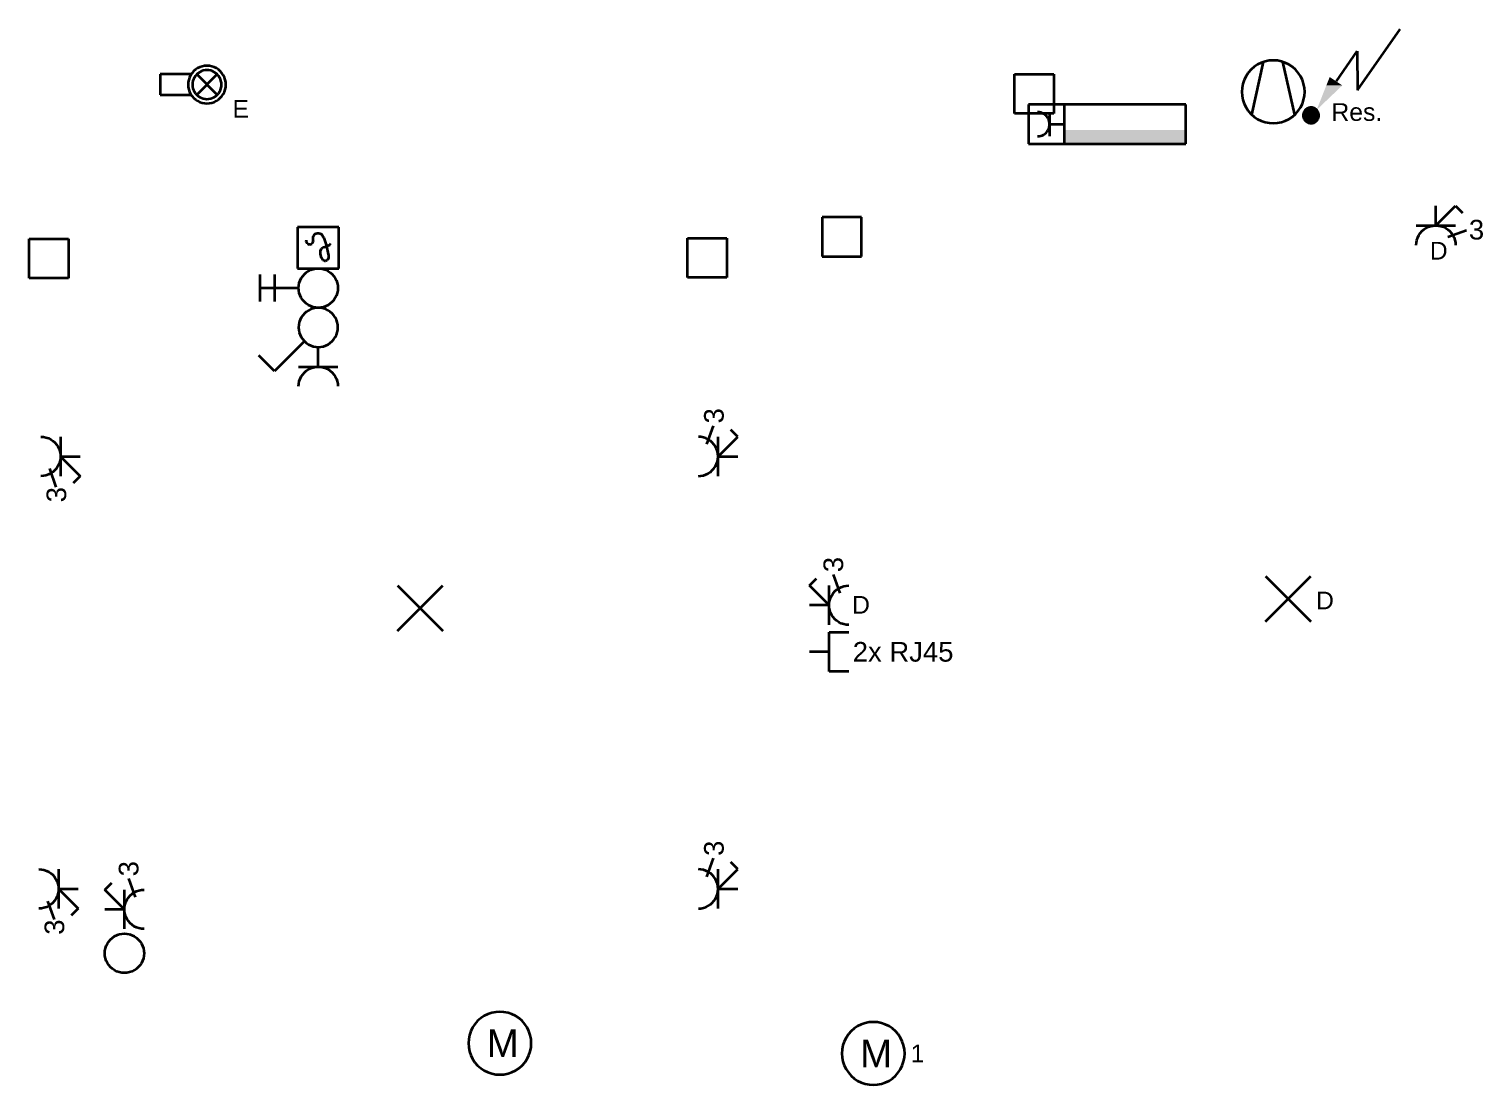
# Model space of a CAD drawing. Extents: x 800 to 1481, y 55 to 490.
# Drawn here: x 1189.7 to 1263.7, y 70.8 to 124.5 of the extents above; entities that cross this region are included whole.
import ezdxf

# ---------------------------------------------------------------- set-up
doc = ezdxf.new("R2010")
doc.units = 0
doc.layers.get('0').update_dxf_attribs({"lineweight": 18})
for name, color, linetype, lineweight, true_color in [('E_Licht', 7, 'Continuous', 35, 0x0080ff), ('E_Multimedia', 7, 'Continuous', 35, 0x00e500), ('E_RTH', 5, 'Continuous', 35, 0x0000ff), ('E_UKV', 3, 'Continuous', 35, 0x00ff00)]:
    doc.layers.add(name, color=color, linetype=linetype, lineweight=lineweight, true_color=true_color)
doc.styles.get("Standard").update_dxf_attribs({"font": 'arial.ttf'})

# ---------------------------------------------------------------- blocks, each defined once
blk = doc.blocks.new('Deckenauslass-A0Q9B2GFAY', base_point=(1252.601, 94.393))
at = {"color": 0, "lineweight": -2}
for p, q in [((1252.601, 94.393), (1254.909, 96.701)), ((1252.601, 96.701), (1254.909, 94.393))]:
    blk.add_line(p, q, dxfattribs=at)
blk = doc.blocks.new('Bauteilbeschriftung-A0Q9B2GHAY', base_point=(1255.176, 95.021))
at = {"color": 0, "linetype": 'ByBlock', "lineweight": -2, "ltscale": 0.35, "insert": (1255.176, 95.921), "char_height": 0.9, "attachment_point": 1}
blk.add_mtext('{\\fArial;D}', dxfattribs=at)
blk = doc.blocks.new('Motor allgemein-A0Q9B2GJAY', base_point=(1231.052, 70.826))
at = {"color": 0, "linetype": 'ByBlock', "lineweight": -2, "ltscale": 0.35}
for p, q in [((1232.238, 73.971), (1232.04, 73.904)), ((1232.443, 74.012), (1232.238, 73.971)), ((1232.652, 74.026), (1232.443, 74.012)), ((1232.861, 74.012), (1232.652, 74.026)), ((1233.066, 73.971), (1232.861, 74.012)), ((1233.264, 73.904), (1233.066, 73.971)), ((1231.266, 73.226), (1231.174, 73.038)), ((1231.383, 73.4), (1231.266, 73.226)), ((1231.521, 73.557), (1231.383, 73.4)), ((1231.678, 73.695), (1231.521, 73.557)), ((1231.852, 73.811), (1231.678, 73.695)), ((1232.04, 73.904), (1231.852, 73.811)), ((1233.452, 73.811), (1233.264, 73.904)), ((1233.626, 73.695), (1233.452, 73.811)), ((1233.783, 73.557), (1233.626, 73.695)), ((1233.921, 73.4), (1233.783, 73.557)), ((1234.038, 73.226), (1233.921, 73.4)), ((1234.13, 73.038), (1234.038, 73.226)), ((1231.066, 72.635), (1231.052, 72.426)), ((1231.106, 72.84), (1231.066, 72.635)), ((1231.174, 73.038), (1231.106, 72.84)), ((1234.197, 72.84), (1234.13, 73.038)), ((1234.238, 72.635), (1234.197, 72.84)), ((1234.252, 72.426), (1234.238, 72.635)), ((1231.052, 72.426), (1231.066, 72.217)), ((1231.066, 72.217), (1231.106, 72.012)), ((1231.106, 72.012), (1231.174, 71.814)), ((1231.174, 71.814), (1231.266, 71.626)), ((1234.038, 71.626), (1234.13, 71.814)), ((1234.13, 71.814), (1234.197, 72.012)), ((1234.197, 72.012), (1234.238, 72.217)), ((1234.238, 72.217), (1234.252, 72.426)), ((1231.266, 71.626), (1231.383, 71.452)), ((1231.383, 71.452), (1231.521, 71.294)), ((1231.521, 71.294), (1231.678, 71.156)), ((1231.678, 71.156), (1231.852, 71.04)), ((1231.852, 71.04), (1232.04, 70.948)), ((1233.264, 70.948), (1233.452, 71.04)), ((1233.452, 71.04), (1233.626, 71.156)), ((1233.626, 71.156), (1233.783, 71.294)), ((1233.783, 71.294), (1233.921, 71.452)), ((1233.921, 71.452), (1234.038, 71.626)), ((1232.04, 70.948), (1232.238, 70.88)), ((1232.238, 70.88), (1232.443, 70.839)), ((1232.443, 70.839), (1232.652, 70.826)), ((1232.652, 70.826), (1232.861, 70.839)), ((1232.861, 70.839), (1233.066, 70.88)), ((1233.066, 70.88), (1233.264, 70.948))]:
    blk.add_line(p, q, dxfattribs=at)
at = {"color": 0, "linetype": 'ByBlock', "lineweight": -2, "ltscale": 0.35, "insert": (1231.982, 73.126), "char_height": 1.4, "attachment_point": 1}
blk.add_mtext('{\\fArial;M}', dxfattribs=at)
blk = doc.blocks.new('Bauteilbeschriftung-A0Q9B2GLAY', base_point=(1234.552, 71.976))
at = {"color": 0, "linetype": 'ByBlock', "lineweight": -2, "ltscale": 0.35, "insert": (1234.552, 72.876), "char_height": 0.9, "attachment_point": 1}
blk.add_mtext('{\\fArial;1}', dxfattribs=at)
blk = doc.blocks.new('Abzweigdose quadratisch (multi) UP-A0Q9B2GRAY', base_point=(1230.06, 112.967))
at = {"color": 0, "lineweight": -2}
for p, q in [((1232.06, 114.967), (1230.06, 114.967)), ((1230.06, 114.967), (1230.06, 112.967)), ((1232.06, 112.967), (1232.06, 114.967)), ((1230.06, 112.967), (1232.06, 112.967))]:
    blk.add_line(p, q, dxfattribs=at)
blk = doc.blocks.new('Ventilator-A0Q9B2IDAY', base_point=(1251.4, 119.746))
at = {"color": 0, "lineweight": -2}
for p, q in [((1251.906, 120.179), (1252.51, 122.869)), ((1252.388, 122.824), (1252.2, 122.732)), ((1252.586, 122.891), (1252.388, 122.824)), ((1252.792, 122.932), (1252.586, 122.891)), ((1253, 122.946), (1252.792, 122.932)), ((1253.209, 122.932), (1253, 122.946)), ((1253.415, 122.891), (1253.209, 122.932)), ((1253.613, 122.824), (1253.415, 122.891)), ((1254.095, 120.179), (1253.49, 122.869)), ((1253.8, 122.732), (1253.613, 122.824)), ((1251.615, 122.146), (1251.522, 121.958)), ((1251.731, 122.32), (1251.615, 122.146)), ((1251.869, 122.477), (1251.731, 122.32)), ((1252.026, 122.615), (1251.869, 122.477)), ((1252.2, 122.732), (1252.026, 122.615)), ((1253.974, 122.615), (1253.8, 122.732)), ((1254.132, 122.477), (1253.974, 122.615)), ((1254.27, 122.32), (1254.132, 122.477)), ((1254.386, 122.146), (1254.27, 122.32)), ((1254.479, 121.958), (1254.386, 122.146)), ((1251.414, 121.555), (1251.4, 121.346)), ((1251.4, 121.346), (1251.414, 121.137)), ((1251.455, 121.76), (1251.414, 121.555)), ((1251.522, 121.958), (1251.455, 121.76)), ((1254.546, 121.76), (1254.479, 121.958)), ((1254.587, 121.555), (1254.546, 121.76)), ((1254.6, 121.346), (1254.587, 121.555)), ((1254.587, 121.137), (1254.6, 121.346)), ((1251.414, 121.137), (1251.455, 120.932)), ((1251.455, 120.932), (1251.522, 120.734)), ((1251.522, 120.734), (1251.615, 120.546)), ((1254.386, 120.546), (1254.479, 120.734)), ((1254.479, 120.734), (1254.546, 120.932)), ((1254.546, 120.932), (1254.587, 121.137)), ((1251.615, 120.546), (1251.731, 120.372)), ((1251.731, 120.372), (1251.869, 120.215)), ((1251.869, 120.215), (1252.026, 120.077)), ((1252.026, 120.077), (1252.2, 119.96)), ((1252.2, 119.96), (1252.388, 119.868)), ((1252.388, 119.868), (1252.586, 119.801)), ((1253.415, 119.801), (1253.613, 119.868)), ((1253.613, 119.868), (1253.8, 119.96)), ((1253.8, 119.96), (1253.974, 120.077)), ((1253.974, 120.077), (1254.132, 120.215)), ((1254.132, 120.215), (1254.27, 120.372)), ((1254.27, 120.372), (1254.386, 120.546)), ((1252.586, 119.801), (1252.792, 119.76)), ((1252.792, 119.76), (1253, 119.746)), ((1253, 119.746), (1253.209, 119.76)), ((1253.209, 119.76), (1253.415, 119.801))]:
    blk.add_line(p, q, dxfattribs=at)
blk = doc.blocks.new('Elektroanschluss-A0Q9B2IFAY', base_point=(1254.521, 119.746))
at = {"color": 0, "lineweight": -2}
for p, q in [((1257.29, 121.436), (1259.45, 124.538)), ((1256.211, 121.883), (1257.276, 123.413)), ((1257.276, 123.413), (1257.29, 121.436)), ((1254.525, 120.198), (1254.521, 120.146)), ((1254.521, 120.146), (1254.525, 120.094)), ((1254.535, 120.25), (1254.525, 120.198)), ((1254.525, 120.094), (1254.535, 120.042)), ((1254.552, 120.299), (1254.535, 120.25)), ((1254.535, 120.042), (1254.552, 119.993)), ((1254.575, 120.346), (1254.552, 120.299)), ((1254.552, 119.993), (1254.575, 119.946)), ((1254.604, 120.389), (1254.575, 120.346)), ((1254.575, 119.946), (1254.604, 119.902)), ((1254.638, 120.429), (1254.604, 120.389)), ((1254.604, 119.902), (1254.638, 119.863)), ((1254.678, 120.463), (1254.638, 120.429)), ((1254.638, 119.863), (1254.678, 119.829)), ((1254.721, 120.492), (1254.678, 120.463)), ((1254.678, 119.829), (1254.721, 119.8)), ((1254.768, 120.516), (1254.721, 120.492)), ((1254.818, 120.532), (1254.768, 120.516)), ((1254.869, 120.543), (1254.818, 120.532)), ((1254.921, 120.546), (1254.869, 120.543)), ((1254.973, 120.543), (1254.921, 120.546)), ((1255.025, 120.532), (1254.973, 120.543)), ((1255.074, 120.516), (1255.025, 120.532)), ((1255.121, 120.492), (1255.074, 120.516)), ((1255.165, 120.463), (1255.121, 120.492)), ((1255.121, 119.8), (1255.165, 119.829)), ((1255.204, 120.429), (1255.165, 120.463)), ((1255.165, 119.829), (1255.204, 119.863)), ((1255.238, 120.389), (1255.204, 120.429)), ((1255.204, 119.863), (1255.238, 119.902)), ((1255.268, 120.346), (1255.238, 120.389)), ((1255.238, 119.902), (1255.268, 119.946)), ((1255.291, 120.299), (1255.268, 120.346)), ((1255.268, 119.946), (1255.291, 119.993)), ((1255.308, 120.25), (1255.291, 120.299)), ((1255.291, 119.993), (1255.308, 120.042)), ((1255.318, 120.198), (1255.308, 120.25)), ((1255.308, 120.042), (1255.318, 120.094)), ((1255.321, 120.146), (1255.318, 120.198)), ((1255.318, 120.094), (1255.321, 120.146)), ((1254.721, 119.8), (1254.768, 119.776)), ((1254.768, 119.776), (1254.818, 119.76)), ((1254.818, 119.76), (1254.869, 119.749)), ((1254.869, 119.749), (1254.921, 119.746)), ((1254.921, 119.746), (1254.973, 119.749)), ((1254.973, 119.749), (1255.025, 119.76)), ((1255.025, 119.76), (1255.074, 119.776)), ((1255.074, 119.776), (1255.121, 119.8))]:
    blk.add_line(p, q, dxfattribs=at)
for points in [[(1256.513, 121.672), (1255.702, 121.672), (1255.871, 122.097)], [(1255.205, 120.422), (1256.513, 121.672), (1255.702, 121.672)], [(1255.321, 120.146), (1254.521, 120.146), (1255.308, 120.25)], [(1254.521, 120.146), (1255.308, 120.25), (1254.535, 120.25)], [(1254.535, 120.042), (1255.321, 120.146), (1254.521, 120.146)], [(1255.308, 120.25), (1254.535, 120.25), (1255.268, 120.346)], [(1254.535, 120.25), (1255.268, 120.346), (1254.575, 120.346)], [(1255.308, 120.042), (1254.535, 120.042), (1255.321, 120.146)], [(1254.575, 119.946), (1255.308, 120.042), (1254.535, 120.042)], [(1255.268, 120.346), (1254.575, 120.346), (1255.204, 120.429)], [(1254.575, 120.346), (1255.204, 120.429), (1254.638, 120.429)], [(1255.268, 119.946), (1254.575, 119.946), (1255.308, 120.042)], [(1254.638, 119.863), (1255.268, 119.946), (1254.575, 119.946)], [(1255.204, 120.429), (1254.638, 120.429), (1255.121, 120.492)], [(1254.638, 120.429), (1255.121, 120.492), (1254.721, 120.492)], [(1255.204, 120.429), (1254.638, 120.429), (1255.204, 120.429)], [(1254.638, 120.429), (1255.204, 120.429), (1254.638, 120.429)], [(1255.204, 119.863), (1254.638, 119.863), (1255.268, 119.946)], [(1254.721, 119.8), (1255.204, 119.863), (1254.638, 119.863)], [(1255.121, 120.492), (1254.721, 120.492), (1255.025, 120.532)], [(1254.721, 120.492), (1255.025, 120.532), (1254.818, 120.532)], [(1255.121, 119.8), (1254.721, 119.8), (1255.204, 119.863)], [(1255.025, 120.532), (1254.818, 120.532), (1254.921, 120.546)], [(1254.818, 119.76), (1255.121, 119.8), (1254.721, 119.8)], [(1255.025, 119.76), (1254.818, 119.76), (1255.121, 119.8)], [(1254.921, 119.746), (1255.025, 119.76), (1254.818, 119.76)]]:
    blk.add_solid(points, dxfattribs=at)
blk = doc.blocks.new('Bauteilbeschriftung-A0Q9B2IHAY', base_point=(1255.96, 119.868))
at = {"color": 0, "linetype": 'ByBlock', "lineweight": -2, "ltscale": 0.35, "insert": (1255.96, 120.768), "char_height": 0.9, "attachment_point": 1}
blk.add_mtext('{\\fArial;Res.}', dxfattribs=at)
blk = doc.blocks.new('Spiegelschrank mit Steckdose R.-A0Q9B2IJAY', base_point=(1240.555, 118.696))
at = {"color": 0, "lineweight": -2}
for p, q in [((1248.555, 120.696), (1240.555, 120.696)), ((1240.555, 120.696), (1240.555, 118.696)), ((1242.355, 120.696), (1242.355, 118.696)), ((1248.555, 118.696), (1248.555, 120.696)), ((1241.089, 120.304), (1241.009, 120.309)), ((1241.168, 120.288), (1241.089, 120.304)), ((1241.244, 120.262), (1241.168, 120.288)), ((1241.316, 120.227), (1241.244, 120.262)), ((1241.382, 120.182), (1241.316, 120.227)), ((1241.443, 120.13), (1241.382, 120.182)), ((1241.496, 120.069), (1241.443, 120.13)), ((1241.54, 120.003), (1241.496, 120.069)), ((1241.576, 119.931), (1241.54, 120.003)), ((1241.601, 119.855), (1241.576, 119.931)), ((1241.617, 119.776), (1241.601, 119.855)), ((1241.622, 120.309), (1241.622, 119.083)), ((1241.009, 119.083), (1241.089, 119.088)), ((1241.089, 119.088), (1241.168, 119.104)), ((1241.168, 119.104), (1241.244, 119.13)), ((1241.244, 119.13), (1241.316, 119.165)), ((1241.316, 119.165), (1241.382, 119.21)), ((1241.382, 119.21), (1241.443, 119.262)), ((1241.443, 119.262), (1241.496, 119.323)), ((1241.496, 119.323), (1241.54, 119.389)), ((1241.54, 119.389), (1241.576, 119.461)), ((1241.576, 119.461), (1241.601, 119.537)), ((1241.601, 119.537), (1241.617, 119.616)), ((1241.622, 119.696), (1241.617, 119.776)), ((1241.617, 119.616), (1241.622, 119.696)), ((1241.622, 119.696), (1242.355, 119.696)), ((1240.555, 118.696), (1248.555, 118.696))]:
    blk.add_line(p, q, dxfattribs=at)
for points in [[(1242.355, 118.696), (1248.555, 118.696), (1242.355, 119.405)], [(1248.555, 118.696), (1242.355, 119.405), (1248.555, 119.405)]]:
    blk.add_solid(points, dxfattribs=at)
blk = doc.blocks.new('Abzweigdose quadratisch (multi) UP-A0Q9B2IRAY', base_point=(1239.84, 120.246))
at = {"color": 0, "lineweight": -2}
for p, q in [((1239.84, 122.246), (1241.84, 122.246)), ((1239.84, 120.246), (1239.84, 122.246)), ((1241.84, 122.246), (1241.84, 120.246)), ((1241.84, 120.246), (1239.84, 120.246))]:
    blk.add_line(p, q, dxfattribs=at)
blk = doc.blocks.new('2xRJ45-Steckdose_ UP-A0Q9B2M5AY', base_point=(1229.405, 91.859))
at = {"color": 0, "linetype": 'ByBlock', "lineweight": -2, "ltscale": 0.35}
for p, q in [((1230.405, 91.859), (1230.405, 93.859)), ((1230.405, 93.859), (1231.405, 93.859)), ((1230.405, 92.859), (1229.405, 92.859)), ((1231.405, 91.859), (1230.405, 91.859))]:
    blk.add_line(p, q, dxfattribs=at)
at = {"color": 0, "linetype": 'ByBlock', "lineweight": -2, "ltscale": 0.35, "insert": (1231.607, 93.359), "char_height": 1, "attachment_point": 1}
blk.add_mtext('{\\fArial;2x RJ45}', dxfattribs=at)
blk = doc.blocks.new('Steckdose T13_ UP_ 3-fach_ geschaltet-A0Q9B2M7AY', base_point=(1229.405, 94.23))
at = {"color": 0, "linetype": 'ByBlock', "lineweight": -2, "ltscale": 0.35}
for p, q in [((1229.405, 96.23), (1229.76, 96.584)), ((1230.405, 95.23), (1229.405, 96.23)), ((1230.405, 94.23), (1230.405, 96.23)), ((1230.975, 95.847), (1230.636, 96.791)), ((1230.905, 96.096), (1231.023, 96.154)), ((1231.023, 96.154), (1231.147, 96.196)), ((1231.147, 96.196), (1231.275, 96.221)), ((1231.275, 96.221), (1231.405, 96.23)), ((1230.414, 95.36), (1230.44, 95.489)), ((1230.44, 95.489), (1230.482, 95.612)), ((1230.482, 95.612), (1230.539, 95.73)), ((1230.539, 95.73), (1230.612, 95.838)), ((1230.612, 95.838), (1230.698, 95.937)), ((1230.698, 95.937), (1230.797, 96.023)), ((1230.797, 96.023), (1230.905, 96.096)), ((1230.405, 95.23), (1229.405, 95.23)), ((1230.405, 95.23), (1230.414, 95.36)), ((1230.414, 95.099), (1230.405, 95.23)), ((1230.44, 94.971), (1230.414, 95.099)), ((1230.482, 94.847), (1230.44, 94.971)), ((1230.539, 94.73), (1230.482, 94.847)), ((1230.612, 94.621), (1230.539, 94.73)), ((1230.698, 94.523), (1230.612, 94.621)), ((1230.797, 94.436), (1230.698, 94.523)), ((1230.905, 94.364), (1230.797, 94.436)), ((1231.023, 94.306), (1230.905, 94.364)), ((1231.147, 94.264), (1231.023, 94.306)), ((1231.275, 94.238), (1231.147, 94.264)), ((1231.405, 94.23), (1231.275, 94.238))]:
    blk.add_line(p, q, dxfattribs=at)
at = {"color": 0, "linetype": 'ByBlock', "lineweight": -2, "ltscale": 0.35, "insert": (1230.118, 96.908), "char_height": 1, "attachment_point": 1, "rotation": 90}
blk.add_mtext('{\\fArial;3}', dxfattribs=at)
blk = doc.blocks.new('Bauteilbeschriftung-A0Q9B2M9AY', base_point=(1231.573, 94.801))
at = {"color": 0, "linetype": 'ByBlock', "lineweight": -2, "ltscale": 0.35, "insert": (1231.573, 95.701), "char_height": 0.9, "attachment_point": 1}
blk.add_mtext('{\\fArial;D}', dxfattribs=at)
blk = doc.blocks.new('Abzweigdose quadratisch (multi) UP-A0Q9B34LAY', base_point=(1189.705, 111.864))
at = {"color": 0, "lineweight": -2}
for p, q in [((1189.705, 113.864), (1191.705, 113.864)), ((1189.705, 111.864), (1189.705, 113.864)), ((1191.705, 113.864), (1191.705, 111.864)), ((1191.705, 111.864), (1189.705, 111.864))]:
    blk.add_line(p, q, dxfattribs=at)
blk = doc.blocks.new('Steckdose T13_ UP_ 3-fach_ geschaltet-A0Q9B34XAY', base_point=(1190.305, 100.464))
at = {"color": 0, "linetype": 'ByBlock', "lineweight": -2, "ltscale": 0.35}
for p, q in [((1190.305, 103.798), (1190.436, 103.789)), ((1190.436, 103.789), (1190.564, 103.764)), ((1190.564, 103.764), (1190.688, 103.722)), ((1190.688, 103.722), (1190.805, 103.664)), ((1190.805, 103.664), (1190.914, 103.591)), ((1190.914, 103.591), (1191.013, 103.505)), ((1191.305, 103.798), (1191.305, 101.798)), ((1191.013, 103.505), (1191.099, 103.406)), ((1191.099, 103.406), (1191.171, 103.298)), ((1191.171, 103.298), (1191.229, 103.18)), ((1191.229, 103.18), (1191.271, 103.056)), ((1191.271, 103.056), (1191.297, 102.928)), ((1191.297, 102.928), (1191.305, 102.798)), ((1190.736, 102.18), (1191.075, 101.236)), ((1191.013, 102.091), (1190.914, 102.004)), ((1191.099, 102.189), (1191.013, 102.091)), ((1191.171, 102.298), (1191.099, 102.189)), ((1191.229, 102.415), (1191.171, 102.298)), ((1191.271, 102.539), (1191.229, 102.415)), ((1191.297, 102.667), (1191.271, 102.539)), ((1191.305, 102.798), (1191.297, 102.667)), ((1191.305, 102.798), (1192.305, 102.798)), ((1191.305, 102.798), (1192.305, 101.798)), ((1190.436, 101.806), (1190.305, 101.798)), ((1190.564, 101.832), (1190.436, 101.806)), ((1190.688, 101.874), (1190.564, 101.832)), ((1190.805, 101.932), (1190.688, 101.874)), ((1190.914, 102.004), (1190.805, 101.932)), ((1192.305, 101.798), (1191.951, 101.443))]:
    blk.add_line(p, q, dxfattribs=at)
at = {"color": 0, "linetype": 'ByBlock', "lineweight": -2, "ltscale": 0.35, "insert": (1190.593, 100.464), "char_height": 1, "attachment_point": 1, "rotation": 90}
blk.add_mtext('{\\fArial;3}', dxfattribs=at)
blk = doc.blocks.new('Steckdose T13_ UP_ 3-fach_ geschaltet-A0Q9B34ZAY', base_point=(1190.205, 78.464))
at = {"color": 0, "linetype": 'ByBlock', "lineweight": -2, "ltscale": 0.35}
for p, q in [((1190.205, 81.798), (1190.336, 81.789)), ((1190.336, 81.789), (1190.464, 81.764)), ((1190.464, 81.764), (1190.588, 81.722)), ((1190.588, 81.722), (1190.705, 81.664)), ((1190.705, 81.664), (1190.814, 81.591)), ((1190.814, 81.591), (1190.913, 81.505)), ((1190.913, 81.505), (1190.999, 81.406)), ((1190.999, 81.406), (1191.071, 81.298)), ((1191.205, 81.798), (1191.205, 79.798)), ((1191.071, 81.298), (1191.129, 81.18)), ((1191.129, 81.18), (1191.171, 81.056)), ((1191.171, 81.056), (1191.197, 80.928)), ((1191.197, 80.667), (1191.171, 80.539)), ((1191.197, 80.928), (1191.205, 80.798)), ((1191.205, 80.798), (1191.197, 80.667)), ((1191.205, 80.798), (1192.205, 80.798)), ((1191.205, 80.798), (1192.205, 79.798)), ((1190.705, 79.932), (1190.588, 79.874)), ((1190.636, 80.18), (1190.975, 79.236)), ((1190.814, 80.004), (1190.705, 79.932)), ((1190.913, 80.091), (1190.814, 80.004)), ((1190.999, 80.189), (1190.913, 80.091)), ((1191.071, 80.298), (1190.999, 80.189)), ((1191.129, 80.415), (1191.071, 80.298)), ((1191.171, 80.539), (1191.129, 80.415)), ((1190.336, 79.806), (1190.205, 79.798)), ((1190.464, 79.832), (1190.336, 79.806)), ((1190.588, 79.874), (1190.464, 79.832)), ((1192.205, 79.798), (1191.851, 79.443))]:
    blk.add_line(p, q, dxfattribs=at)
at = {"color": 0, "linetype": 'ByBlock', "lineweight": -2, "ltscale": 0.35, "insert": (1190.493, 78.464), "char_height": 1, "attachment_point": 1, "rotation": 90}
blk.add_mtext('{\\fArial;3}', dxfattribs=at)
blk = doc.blocks.new('Steckdose T13_ UP_ 3-fach_ geschaltet-A0Q9B355AY', base_point=(1193.555, 78.758))
at = {"color": 0, "linetype": 'ByBlock', "lineweight": -2, "ltscale": 0.35}
for p, q in [((1193.555, 80.758), (1193.91, 81.113)), ((1194.555, 79.758), (1193.555, 80.758)), ((1194.555, 78.758), (1194.555, 80.758)), ((1195.125, 80.375), (1194.786, 81.32)), ((1194.947, 80.551), (1195.055, 80.624)), ((1195.055, 80.624), (1195.173, 80.682)), ((1195.173, 80.682), (1195.297, 80.724)), ((1195.297, 80.724), (1195.425, 80.75)), ((1195.425, 80.75), (1195.555, 80.758)), ((1194.555, 79.758), (1194.564, 79.889)), ((1194.564, 79.889), (1194.59, 80.017)), ((1194.59, 80.017), (1194.632, 80.141)), ((1194.632, 80.141), (1194.689, 80.258)), ((1194.689, 80.258), (1194.762, 80.367)), ((1194.762, 80.367), (1194.848, 80.465)), ((1194.848, 80.465), (1194.947, 80.551)), ((1194.555, 79.758), (1193.555, 79.758)), ((1194.564, 79.628), (1194.555, 79.758)), ((1194.59, 79.499), (1194.564, 79.628)), ((1194.632, 79.375), (1194.59, 79.499)), ((1194.689, 79.258), (1194.632, 79.375)), ((1194.762, 79.149), (1194.689, 79.258)), ((1194.848, 79.051), (1194.762, 79.149)), ((1194.947, 78.965), (1194.848, 79.051)), ((1195.055, 78.892), (1194.947, 78.965)), ((1195.173, 78.834), (1195.055, 78.892)), ((1195.297, 78.792), (1195.173, 78.834)), ((1195.425, 78.767), (1195.297, 78.792)), ((1195.555, 78.758), (1195.425, 78.767))]:
    blk.add_line(p, q, dxfattribs=at)
at = {"color": 0, "linetype": 'ByBlock', "lineweight": -2, "ltscale": 0.35, "insert": (1194.268, 81.437), "char_height": 1, "attachment_point": 1, "rotation": 90}
blk.add_mtext('{\\fArial;3}', dxfattribs=at)
blk = doc.blocks.new('Deckenauslass-A0Q9B357AY', base_point=(1208.451, 93.927))
at = {"color": 0, "lineweight": -2}
for p, q in [((1208.451, 93.927), (1210.759, 96.235)), ((1208.451, 96.235), (1210.759, 93.927))]:
    blk.add_line(p, q, dxfattribs=at)
blk = doc.blocks.new('Abzweigdose quadratisch (multi) UP-A0Q9B359AY', base_point=(1223.207, 111.908))
at = {"color": 0, "lineweight": -2}
for p, q in [((1223.207, 113.908), (1225.207, 113.908)), ((1223.207, 111.908), (1223.207, 113.908)), ((1225.207, 113.908), (1225.207, 111.908)), ((1225.207, 111.908), (1223.207, 111.908))]:
    blk.add_line(p, q, dxfattribs=at)
blk = doc.blocks.new('Motor allgemein-A0Q9B35BAY', base_point=(1212.055, 71.348))
at = {"color": 0, "linetype": 'ByBlock', "lineweight": -2, "ltscale": 0.35}
for p, q in [((1212.524, 74.079), (1212.386, 73.922)), ((1212.681, 74.217), (1212.524, 74.079)), ((1212.855, 74.333), (1212.681, 74.217)), ((1213.043, 74.426), (1212.855, 74.333)), ((1213.241, 74.493), (1213.043, 74.426)), ((1213.447, 74.534), (1213.241, 74.493)), ((1213.655, 74.548), (1213.447, 74.534)), ((1213.864, 74.534), (1213.655, 74.548)), ((1214.07, 74.493), (1213.864, 74.534)), ((1214.268, 74.426), (1214.07, 74.493)), ((1214.455, 74.333), (1214.268, 74.426)), ((1214.629, 74.217), (1214.455, 74.333)), ((1214.787, 74.079), (1214.629, 74.217)), ((1214.925, 73.922), (1214.787, 74.079)), ((1212.11, 73.362), (1212.069, 73.157)), ((1212.177, 73.56), (1212.11, 73.362)), ((1212.27, 73.748), (1212.177, 73.56)), ((1212.386, 73.922), (1212.27, 73.748)), ((1215.041, 73.748), (1214.925, 73.922)), ((1215.134, 73.56), (1215.041, 73.748)), ((1215.201, 73.362), (1215.134, 73.56)), ((1215.242, 73.157), (1215.201, 73.362)), ((1212.069, 73.157), (1212.055, 72.948)), ((1212.055, 72.948), (1212.069, 72.739)), ((1212.069, 72.739), (1212.11, 72.534)), ((1212.11, 72.534), (1212.177, 72.335)), ((1215.134, 72.335), (1215.201, 72.534)), ((1215.201, 72.534), (1215.242, 72.739)), ((1215.255, 72.948), (1215.242, 73.157)), ((1215.242, 72.739), (1215.255, 72.948)), ((1212.177, 72.335), (1212.27, 72.148)), ((1212.27, 72.148), (1212.386, 71.974)), ((1212.386, 71.974), (1212.524, 71.816)), ((1212.524, 71.816), (1212.681, 71.678)), ((1214.629, 71.678), (1214.787, 71.816)), ((1214.787, 71.816), (1214.925, 71.974)), ((1214.925, 71.974), (1215.041, 72.148)), ((1215.041, 72.148), (1215.134, 72.335)), ((1212.681, 71.678), (1212.855, 71.562)), ((1212.855, 71.562), (1213.043, 71.469)), ((1213.043, 71.469), (1213.241, 71.402)), ((1213.241, 71.402), (1213.447, 71.361)), ((1213.447, 71.361), (1213.655, 71.348)), ((1213.655, 71.348), (1213.864, 71.361)), ((1213.864, 71.361), (1214.07, 71.402)), ((1214.07, 71.402), (1214.268, 71.469)), ((1214.268, 71.469), (1214.455, 71.562)), ((1214.455, 71.562), (1214.629, 71.678))]:
    blk.add_line(p, q, dxfattribs=at)
at = {"color": 0, "linetype": 'ByBlock', "lineweight": -2, "ltscale": 0.35, "insert": (1212.985, 73.648), "char_height": 1.4, "attachment_point": 1}
blk.add_mtext('{\\fArial;M}', dxfattribs=at)
blk = doc.blocks.new('Einlasskasten UP-A0Q9B3Y1AY', base_point=(1193.555, 76.522))
at = {"color": 0, "lineweight": -2}
for p, q in [((1194.055, 78.388), (1194.173, 78.446)), ((1194.173, 78.446), (1194.297, 78.488)), ((1194.297, 78.488), (1194.425, 78.513)), ((1194.425, 78.513), (1194.555, 78.522)), ((1194.555, 78.522), (1194.686, 78.513)), ((1194.686, 78.513), (1194.814, 78.488)), ((1194.814, 78.488), (1194.938, 78.446)), ((1194.938, 78.446), (1195.055, 78.388)), ((1193.564, 77.652), (1193.59, 77.78)), ((1193.59, 77.78), (1193.632, 77.904)), ((1193.632, 77.904), (1193.689, 78.022)), ((1193.689, 78.022), (1193.762, 78.13)), ((1193.762, 78.13), (1193.848, 78.229)), ((1193.848, 78.229), (1193.947, 78.315)), ((1193.947, 78.315), (1194.055, 78.388)), ((1195.055, 78.388), (1195.164, 78.315)), ((1195.164, 78.315), (1195.263, 78.229)), ((1195.263, 78.229), (1195.349, 78.13)), ((1195.349, 78.13), (1195.421, 78.022)), ((1195.421, 78.022), (1195.479, 77.904)), ((1195.479, 77.904), (1195.521, 77.78)), ((1195.521, 77.78), (1195.547, 77.652)), ((1193.555, 77.522), (1193.564, 77.652)), ((1193.564, 77.391), (1193.555, 77.522)), ((1193.59, 77.263), (1193.564, 77.391)), ((1193.632, 77.139), (1193.59, 77.263)), ((1193.689, 77.022), (1193.632, 77.139)), ((1193.762, 76.913), (1193.689, 77.022)), ((1195.421, 77.022), (1195.349, 76.913)), ((1195.479, 77.139), (1195.421, 77.022)), ((1195.521, 77.263), (1195.479, 77.139)), ((1195.547, 77.391), (1195.521, 77.263)), ((1195.547, 77.652), (1195.555, 77.522)), ((1195.555, 77.522), (1195.547, 77.391)), ((1193.848, 76.815), (1193.762, 76.913)), ((1193.947, 76.728), (1193.848, 76.815)), ((1194.055, 76.656), (1193.947, 76.728)), ((1194.173, 76.598), (1194.055, 76.656)), ((1194.297, 76.556), (1194.173, 76.598)), ((1194.425, 76.53), (1194.297, 76.556)), ((1194.555, 76.522), (1194.425, 76.53)), ((1194.686, 76.53), (1194.555, 76.522)), ((1194.814, 76.556), (1194.686, 76.53)), ((1194.938, 76.598), (1194.814, 76.556)), ((1195.055, 76.656), (1194.938, 76.598)), ((1195.164, 76.728), (1195.055, 76.656)), ((1195.263, 76.815), (1195.164, 76.728)), ((1195.349, 76.913), (1195.263, 76.815))]:
    blk.add_line(p, q, dxfattribs=at)
blk = doc.blocks.new('Steckdose T13_ UP_ 3-fach_ geschaltet-A0Q9B47DAY', base_point=(1260.272, 113.546))
at = {"color": 0, "linetype": 'ByBlock', "lineweight": -2, "ltscale": 0.35}
for p, q in [((1261.272, 114.546), (1261.272, 115.546)), ((1261.272, 114.546), (1262.272, 115.546)), ((1262.272, 115.546), (1262.627, 115.191)), ((1260.272, 114.546), (1262.272, 114.546)), ((1260.306, 113.805), (1260.348, 113.929)), ((1260.348, 113.929), (1260.406, 114.046)), ((1260.406, 114.046), (1260.478, 114.155)), ((1260.478, 114.155), (1260.565, 114.253)), ((1260.565, 114.253), (1260.663, 114.339)), ((1260.663, 114.339), (1260.772, 114.412)), ((1260.772, 114.412), (1260.889, 114.47)), ((1260.889, 114.47), (1261.013, 114.512)), ((1261.013, 114.512), (1261.141, 114.537)), ((1261.141, 114.537), (1261.272, 114.546)), ((1261.272, 114.546), (1261.402, 114.537)), ((1261.402, 114.537), (1261.531, 114.512)), ((1261.531, 114.512), (1261.655, 114.47)), ((1261.655, 114.47), (1261.772, 114.412)), ((1261.772, 114.412), (1261.881, 114.339)), ((1261.881, 114.339), (1261.979, 114.253)), ((1261.889, 113.977), (1262.834, 114.316)), ((1261.979, 114.253), (1262.065, 114.155)), ((1262.065, 114.155), (1262.138, 114.046)), ((1262.138, 114.046), (1262.196, 113.929)), ((1262.196, 113.929), (1262.238, 113.805)), ((1260.272, 113.546), (1260.28, 113.677)), ((1260.28, 113.677), (1260.306, 113.805)), ((1262.238, 113.805), (1262.263, 113.677)), ((1262.263, 113.677), (1262.272, 113.546))]:
    blk.add_line(p, q, dxfattribs=at)
at = {"color": 0, "linetype": 'ByBlock', "lineweight": -2, "ltscale": 0.35, "insert": (1262.951, 114.833), "char_height": 1, "attachment_point": 1}
blk.add_mtext('{\\fArial;3}', dxfattribs=at)
blk = doc.blocks.new('Bauteilbeschriftung-A0Q9B47FAY', base_point=(1260.964, 112.814))
at = {"color": 0, "linetype": 'ByBlock', "lineweight": -2, "ltscale": 0.35, "insert": (1260.964, 113.714), "char_height": 0.9, "attachment_point": 1}
blk.add_mtext('{\\fArial;D}', dxfattribs=at)
blk = doc.blocks.new('Steckdose T13_ UP_ 3-fach_ geschaltet-A0Q9B48BAY', base_point=(1223.755, 101.798))
at = {"color": 0, "linetype": 'ByBlock', "lineweight": -2, "ltscale": 0.35}
for p, q in [((1224.186, 103.415), (1224.525, 104.359)), ((1223.886, 103.789), (1223.755, 103.798)), ((1224.014, 103.764), (1223.886, 103.789)), ((1224.138, 103.722), (1224.014, 103.764)), ((1224.255, 103.664), (1224.138, 103.722)), ((1224.364, 103.591), (1224.255, 103.664)), ((1224.463, 103.505), (1224.364, 103.591)), ((1224.755, 101.798), (1224.755, 103.798)), ((1224.755, 102.798), (1225.755, 103.798)), ((1225.755, 103.798), (1225.401, 104.152)), ((1224.549, 103.406), (1224.463, 103.505)), ((1224.621, 103.298), (1224.549, 103.406)), ((1224.679, 103.18), (1224.621, 103.298)), ((1224.721, 103.056), (1224.679, 103.18)), ((1224.747, 102.928), (1224.721, 103.056)), ((1224.755, 102.798), (1224.747, 102.928)), ((1224.364, 102.004), (1224.463, 102.091)), ((1224.463, 102.091), (1224.549, 102.189)), ((1224.549, 102.189), (1224.621, 102.298)), ((1224.621, 102.298), (1224.679, 102.415)), ((1224.679, 102.415), (1224.721, 102.539)), ((1224.721, 102.539), (1224.747, 102.667)), ((1224.747, 102.667), (1224.755, 102.798)), ((1224.755, 102.798), (1225.755, 102.798)), ((1223.755, 101.798), (1223.886, 101.806)), ((1223.886, 101.806), (1224.014, 101.832)), ((1224.014, 101.832), (1224.138, 101.874)), ((1224.138, 101.874), (1224.255, 101.932)), ((1224.255, 101.932), (1224.364, 102.004))]:
    blk.add_line(p, q, dxfattribs=at)
at = {"color": 0, "linetype": 'ByBlock', "lineweight": -2, "ltscale": 0.35, "insert": (1224.043, 104.476), "char_height": 1, "attachment_point": 1, "rotation": 90}
blk.add_mtext('{\\fArial;3}', dxfattribs=at)
blk = doc.blocks.new('Steckdose T13_ UP_ 3-fach_ geschaltet-A0Q9B48DAY', base_point=(1223.755, 79.798))
at = {"color": 0, "linetype": 'ByBlock', "lineweight": -2, "ltscale": 0.35}
for p, q in [((1224.186, 81.415), (1224.525, 82.359)), ((1225.755, 81.798), (1225.401, 82.152)), ((1223.886, 81.789), (1223.755, 81.798)), ((1224.014, 81.764), (1223.886, 81.789)), ((1224.138, 81.722), (1224.014, 81.764)), ((1224.255, 81.664), (1224.138, 81.722)), ((1224.364, 81.591), (1224.255, 81.664)), ((1224.463, 81.505), (1224.364, 81.591)), ((1224.549, 81.406), (1224.463, 81.505)), ((1224.621, 81.298), (1224.549, 81.406)), ((1224.755, 79.798), (1224.755, 81.798)), ((1224.755, 80.798), (1225.755, 81.798)), ((1224.679, 81.18), (1224.621, 81.298)), ((1224.721, 81.056), (1224.679, 81.18)), ((1224.747, 80.928), (1224.721, 81.056)), ((1224.721, 80.539), (1224.747, 80.667)), ((1224.755, 80.798), (1224.747, 80.928)), ((1224.747, 80.667), (1224.755, 80.798)), ((1224.755, 80.798), (1225.755, 80.798)), ((1224.138, 79.874), (1224.255, 79.932)), ((1224.255, 79.932), (1224.364, 80.004)), ((1224.364, 80.004), (1224.463, 80.091)), ((1224.463, 80.091), (1224.549, 80.189)), ((1224.549, 80.189), (1224.621, 80.298)), ((1224.621, 80.298), (1224.679, 80.415)), ((1224.679, 80.415), (1224.721, 80.539)), ((1223.755, 79.798), (1223.886, 79.806)), ((1223.886, 79.806), (1224.014, 79.832)), ((1224.014, 79.832), (1224.138, 79.874))]:
    blk.add_line(p, q, dxfattribs=at)
at = {"color": 0, "linetype": 'ByBlock', "lineweight": -2, "ltscale": 0.35, "insert": (1224.043, 82.476), "char_height": 1, "attachment_point": 1, "rotation": 90}
blk.add_mtext('{\\fArial;3}', dxfattribs=at)
blk = doc.blocks.new('Temperaturmelder_ UP-A0Q9B48FAY', base_point=(1203.368, 112.364))
at = {"color": 0, "linetype": 'ByBlock', "lineweight": -2, "ltscale": 0.35}
for p, q in [((1203.368, 114.464), (1203.368, 112.364)), ((1205.468, 114.464), (1203.368, 114.464)), ((1204.163, 113.984), (1204.223, 114.104)), ((1204.163, 113.762), (1204.163, 113.984)), ((1204.223, 114.104), (1204.343, 114.164)), ((1204.343, 114.164), (1204.463, 114.164)), ((1204.463, 114.164), (1204.583, 114.104)), ((1204.583, 114.104), (1204.703, 113.924)), ((1204.703, 113.924), (1204.823, 113.564)), ((1205.468, 112.364), (1205.468, 114.464)), ((1203.803, 113.804), (1203.803, 113.762)), ((1203.803, 113.753), (1203.803, 113.762)), ((1203.805, 113.745), (1203.803, 113.753)), ((1203.807, 113.736), (1203.805, 113.745)), ((1203.81, 113.728), (1203.807, 113.736)), ((1203.81, 113.728), (1203.854, 113.641)), ((1203.858, 113.635), (1203.854, 113.641)), ((1203.862, 113.629), (1203.858, 113.635)), ((1203.867, 113.624), (1203.862, 113.629)), ((1203.873, 113.619), (1203.867, 113.624)), ((1203.879, 113.616), (1203.873, 113.619)), ((1203.879, 113.616), (1203.957, 113.577)), ((1203.964, 113.574), (1203.957, 113.577)), ((1203.971, 113.572), (1203.964, 113.574)), ((1203.979, 113.571), (1203.971, 113.572)), ((1203.986, 113.571), (1203.979, 113.571)), ((1203.994, 113.572), (1203.986, 113.571)), ((1204.001, 113.574), (1203.994, 113.572)), ((1204.008, 113.577), (1204.001, 113.574)), ((1204.008, 113.577), (1204.086, 113.616)), ((1204.092, 113.619), (1204.086, 113.616)), ((1204.098, 113.624), (1204.092, 113.619)), ((1204.103, 113.629), (1204.098, 113.624)), ((1204.107, 113.635), (1204.103, 113.629)), ((1204.111, 113.641), (1204.107, 113.635)), ((1204.111, 113.641), (1204.155, 113.728)), ((1204.158, 113.736), (1204.155, 113.728)), ((1204.161, 113.745), (1204.158, 113.736)), ((1204.162, 113.753), (1204.161, 113.745)), ((1204.163, 113.762), (1204.162, 113.753)), ((1204.523, 113.264), (1204.583, 113.384)), ((1204.523, 113.084), (1204.523, 113.264)), ((1204.583, 113.384), (1204.703, 113.444)), ((1204.703, 113.444), (1204.883, 113.504)), ((1204.823, 113.564), (1204.943, 113.024)), ((1204.883, 113.504), (1205.003, 113.564)), ((1205.003, 113.564), (1205.063, 113.624)), ((1204.583, 112.904), (1204.523, 113.084)), ((1204.643, 112.784), (1204.583, 112.904)), ((1204.729, 112.741), (1204.643, 112.784)), ((1204.738, 112.737), (1204.729, 112.741)), ((1204.748, 112.734), (1204.738, 112.737)), ((1204.758, 112.733), (1204.748, 112.734)), ((1204.767, 112.733), (1204.758, 112.733)), ((1204.777, 112.734), (1204.767, 112.733)), ((1204.787, 112.737), (1204.777, 112.734)), ((1204.796, 112.741), (1204.787, 112.737)), ((1204.883, 112.784), (1204.796, 112.741)), ((1204.943, 112.904), (1204.883, 112.784)), ((1204.943, 113.024), (1204.943, 112.904)), ((1203.368, 112.364), (1205.468, 112.364))]:
    blk.add_line(p, q, dxfattribs=at)
blk = doc.blocks.new('Storentaster_ UP-A0Q9B48HAY', base_point=(1201.442, 110.364))
at = {"color": 0, "lineweight": -2}
for p, q in [((1201.442, 112.054), (1201.442, 110.674)), ((1202.183, 112.054), (1202.183, 110.674)), ((1203.452, 111.623), (1203.494, 111.747)), ((1203.494, 111.747), (1203.551, 111.864)), ((1203.551, 111.864), (1203.624, 111.973)), ((1203.624, 111.973), (1203.71, 112.071)), ((1203.71, 112.071), (1203.809, 112.157)), ((1203.809, 112.157), (1203.918, 112.23)), ((1203.918, 112.23), (1204.035, 112.288)), ((1204.035, 112.288), (1204.159, 112.33)), ((1204.159, 112.33), (1204.287, 112.356)), ((1204.287, 112.356), (1204.418, 112.364)), ((1204.418, 112.364), (1204.548, 112.356)), ((1204.548, 112.356), (1204.676, 112.33)), ((1204.676, 112.33), (1204.8, 112.288)), ((1204.8, 112.288), (1204.918, 112.23)), ((1204.918, 112.23), (1205.026, 112.157)), ((1205.026, 112.157), (1205.125, 112.071)), ((1205.125, 112.071), (1205.211, 111.973)), ((1205.211, 111.973), (1205.284, 111.864)), ((1205.284, 111.864), (1205.341, 111.747)), ((1205.341, 111.747), (1205.383, 111.623)), ((1203.418, 111.364), (1201.442, 111.364)), ((1203.418, 111.364), (1203.426, 111.495)), ((1203.426, 111.234), (1203.418, 111.364)), ((1203.426, 111.495), (1203.452, 111.623)), ((1203.452, 111.105), (1203.426, 111.234)), ((1203.494, 110.981), (1203.452, 111.105)), ((1203.551, 110.864), (1203.494, 110.981)), ((1205.341, 110.981), (1205.284, 110.864)), ((1205.383, 111.105), (1205.341, 110.981)), ((1205.383, 111.623), (1205.409, 111.495)), ((1205.409, 111.234), (1205.383, 111.105)), ((1205.409, 111.495), (1205.418, 111.364)), ((1205.418, 111.364), (1205.409, 111.234)), ((1203.624, 110.755), (1203.551, 110.864)), ((1203.71, 110.657), (1203.624, 110.755)), ((1203.809, 110.571), (1203.71, 110.657)), ((1203.918, 110.498), (1203.809, 110.571)), ((1204.035, 110.44), (1203.918, 110.498)), ((1204.159, 110.398), (1204.035, 110.44)), ((1204.287, 110.373), (1204.159, 110.398)), ((1204.418, 110.364), (1204.287, 110.373)), ((1204.548, 110.373), (1204.418, 110.364)), ((1204.676, 110.398), (1204.548, 110.373)), ((1204.8, 110.44), (1204.676, 110.398)), ((1204.918, 110.498), (1204.8, 110.44)), ((1205.026, 110.571), (1204.918, 110.498)), ((1205.125, 110.657), (1205.026, 110.571)), ((1205.211, 110.755), (1205.125, 110.657)), ((1205.284, 110.864), (1205.211, 110.755))]:
    blk.add_line(p, q, dxfattribs=at)
blk = doc.blocks.new('Schalter_ Schema 0_ UP-A0Q9B48JAY', base_point=(1201.392, 107.136))
at = {"color": 0, "linetype": 'ByBlock', "lineweight": -2, "ltscale": 0.35}
for p, q in [((1203.918, 110.23), (1203.809, 110.157)), ((1204.035, 110.288), (1203.918, 110.23)), ((1204.159, 110.33), (1204.035, 110.288)), ((1204.287, 110.356), (1204.159, 110.33)), ((1204.418, 110.364), (1204.287, 110.356)), ((1204.548, 110.356), (1204.418, 110.364)), ((1204.676, 110.33), (1204.548, 110.356)), ((1204.8, 110.288), (1204.676, 110.33)), ((1204.918, 110.23), (1204.8, 110.288)), ((1205.026, 110.157), (1204.918, 110.23)), ((1203.426, 109.495), (1203.418, 109.364)), ((1203.452, 109.623), (1203.426, 109.495)), ((1203.494, 109.747), (1203.452, 109.623)), ((1203.551, 109.864), (1203.494, 109.747)), ((1203.624, 109.973), (1203.551, 109.864)), ((1203.71, 110.071), (1203.624, 109.973)), ((1203.809, 110.157), (1203.71, 110.071)), ((1205.125, 110.071), (1205.026, 110.157)), ((1205.211, 109.973), (1205.125, 110.071)), ((1205.284, 109.864), (1205.211, 109.973)), ((1205.341, 109.747), (1205.284, 109.864)), ((1205.383, 109.623), (1205.341, 109.747)), ((1205.409, 109.495), (1205.383, 109.623)), ((1205.418, 109.364), (1205.409, 109.495)), ((1203.418, 109.364), (1203.426, 109.234)), ((1203.426, 109.234), (1203.452, 109.105)), ((1203.452, 109.105), (1203.494, 108.981)), ((1203.494, 108.981), (1203.551, 108.864)), ((1203.551, 108.864), (1203.624, 108.755)), ((1203.624, 108.755), (1203.71, 108.657)), ((1205.125, 108.657), (1205.211, 108.755)), ((1205.211, 108.755), (1205.284, 108.864)), ((1205.284, 108.864), (1205.341, 108.981)), ((1205.341, 108.981), (1205.383, 109.105)), ((1205.383, 109.105), (1205.409, 109.234)), ((1205.409, 109.234), (1205.418, 109.364)), ((1203.711, 108.657), (1202.189, 107.136)), ((1203.71, 108.657), (1203.809, 108.571)), ((1203.809, 108.571), (1203.918, 108.498)), ((1203.918, 108.498), (1204.035, 108.44)), ((1204.035, 108.44), (1204.159, 108.398)), ((1204.159, 108.398), (1204.287, 108.373)), ((1204.287, 108.373), (1204.418, 108.364)), ((1204.418, 108.364), (1204.548, 108.373)), ((1204.548, 108.373), (1204.676, 108.398)), ((1204.676, 108.398), (1204.8, 108.44)), ((1204.8, 108.44), (1204.918, 108.498)), ((1204.918, 108.498), (1205.026, 108.571)), ((1205.026, 108.571), (1205.125, 108.657)), ((1202.189, 107.136), (1201.392, 107.933))]:
    blk.add_line(p, q, dxfattribs=at)
blk = doc.blocks.new('Steckdose T13_ UP-A0Q9B48LAY', base_point=(1203.417, 106.364))
at = {"color": 0, "linetype": 'ByBlock', "lineweight": -2, "ltscale": 0.35}
for p, q in [((1204.418, 107.364), (1204.418, 108.364)), ((1203.418, 107.364), (1205.418, 107.364)), ((1203.918, 107.23), (1204.035, 107.288)), ((1204.035, 107.288), (1204.159, 107.33)), ((1204.159, 107.33), (1204.287, 107.356)), ((1204.287, 107.356), (1204.418, 107.364)), ((1204.418, 107.364), (1204.548, 107.356)), ((1204.548, 107.356), (1204.676, 107.33)), ((1204.676, 107.33), (1204.8, 107.288)), ((1204.8, 107.288), (1204.918, 107.23)), ((1203.426, 106.495), (1203.452, 106.623)), ((1203.452, 106.623), (1203.494, 106.747)), ((1203.494, 106.747), (1203.551, 106.864)), ((1203.551, 106.864), (1203.624, 106.973)), ((1203.624, 106.973), (1203.71, 107.071)), ((1203.71, 107.071), (1203.809, 107.157)), ((1203.809, 107.157), (1203.918, 107.23)), ((1204.918, 107.23), (1205.026, 107.157)), ((1205.026, 107.157), (1205.125, 107.071)), ((1205.125, 107.071), (1205.211, 106.973)), ((1205.211, 106.973), (1205.284, 106.864)), ((1205.284, 106.864), (1205.341, 106.747)), ((1205.341, 106.747), (1205.383, 106.623)), ((1205.383, 106.623), (1205.409, 106.495)), ((1203.418, 106.364), (1203.426, 106.495)), ((1205.409, 106.495), (1205.418, 106.364))]:
    blk.add_line(p, q, dxfattribs=at)
blk = doc.blocks.new('LED-Deckenleuchte mit Trafotunnel-A0Q9B4CPAY', base_point=(1196.376, 120.754))
at = {"color": 0, "linetype": 'ByBlock', "lineweight": -2, "ltscale": 0.35}
for p, q in [((1197.95, 122.236), (1196.376, 122.236)), ((1196.376, 122.236), (1196.376, 121.192)), ((1197.868, 122.082), (1197.828, 121.963)), ((1197.924, 122.194), (1197.868, 122.082)), ((1197.994, 122.299), (1197.924, 122.194)), ((1198.076, 122.393), (1197.994, 122.299)), ((1198.116, 122.083), (1198.073, 121.997)), ((1198.171, 122.476), (1198.076, 122.393)), ((1198.17, 122.164), (1198.116, 122.083)), ((1198.233, 122.236), (1198.17, 122.164)), ((1198.275, 122.546), (1198.171, 122.476)), ((1198.306, 122.3), (1198.233, 122.236)), ((1198.233, 122.236), (1199.278, 121.192)), ((1198.233, 121.192), (1199.278, 122.236)), ((1198.388, 122.601), (1198.275, 122.546)), ((1198.386, 122.354), (1198.306, 122.3)), ((1198.473, 122.396), (1198.386, 122.354)), ((1198.507, 122.642), (1198.388, 122.601)), ((1198.564, 122.427), (1198.473, 122.396)), ((1198.63, 122.666), (1198.507, 122.642)), ((1198.659, 122.446), (1198.564, 122.427)), ((1198.755, 122.674), (1198.63, 122.666)), ((1198.755, 122.453), (1198.659, 122.446)), ((1198.881, 122.666), (1198.755, 122.674)), ((1198.852, 122.446), (1198.755, 122.453)), ((1198.947, 122.427), (1198.852, 122.446)), ((1199.004, 122.642), (1198.881, 122.666)), ((1199.038, 122.396), (1198.947, 122.427)), ((1199.123, 122.601), (1199.004, 122.642)), ((1199.125, 122.354), (1199.038, 122.396)), ((1199.236, 122.546), (1199.123, 122.601)), ((1199.205, 122.3), (1199.125, 122.354)), ((1199.278, 122.236), (1199.205, 122.3)), ((1199.34, 122.476), (1199.236, 122.546)), ((1199.341, 122.164), (1199.278, 122.236)), ((1199.434, 122.393), (1199.34, 122.476)), ((1199.395, 122.083), (1199.341, 122.164)), ((1199.438, 121.997), (1199.395, 122.083)), ((1199.517, 122.299), (1199.434, 122.393)), ((1199.587, 122.194), (1199.517, 122.299)), ((1199.643, 122.082), (1199.587, 122.194)), ((1199.683, 121.963), (1199.643, 122.082)), ((1197.803, 121.839), (1197.795, 121.714)), ((1197.795, 121.714), (1197.803, 121.589)), ((1197.828, 121.963), (1197.803, 121.839)), ((1197.803, 121.589), (1197.828, 121.466)), ((1197.828, 121.466), (1197.868, 121.347)), ((1197.868, 121.347), (1197.924, 121.234)), ((1198.023, 121.81), (1198.017, 121.714)), ((1198.017, 121.714), (1198.023, 121.618)), ((1198.042, 121.905), (1198.023, 121.81)), ((1198.023, 121.618), (1198.042, 121.523)), ((1198.073, 121.997), (1198.042, 121.905)), ((1198.042, 121.523), (1198.073, 121.431)), ((1198.073, 121.431), (1198.116, 121.345)), ((1198.116, 121.345), (1198.17, 121.264)), ((1199.341, 121.264), (1199.395, 121.345)), ((1199.395, 121.345), (1199.438, 121.431)), ((1199.469, 121.905), (1199.438, 121.997)), ((1199.438, 121.431), (1199.469, 121.523)), ((1199.488, 121.81), (1199.469, 121.905)), ((1199.469, 121.523), (1199.488, 121.618)), ((1199.494, 121.714), (1199.488, 121.81)), ((1199.488, 121.618), (1199.494, 121.714)), ((1199.587, 121.234), (1199.643, 121.347)), ((1199.643, 121.347), (1199.683, 121.466)), ((1199.707, 121.839), (1199.683, 121.963)), ((1199.683, 121.466), (1199.707, 121.589)), ((1199.716, 121.714), (1199.707, 121.839)), ((1199.707, 121.589), (1199.716, 121.714)), ((1196.376, 121.192), (1197.95, 121.192)), ((1197.924, 121.234), (1197.994, 121.13)), ((1197.994, 121.13), (1198.076, 121.035)), ((1198.076, 121.035), (1198.171, 120.952)), ((1198.17, 121.264), (1198.233, 121.192)), ((1198.171, 120.952), (1198.275, 120.882)), ((1198.233, 121.192), (1198.306, 121.128)), ((1198.275, 120.882), (1198.388, 120.827)), ((1198.306, 121.128), (1198.386, 121.074)), ((1198.386, 121.074), (1198.473, 121.032)), ((1198.388, 120.827), (1198.507, 120.787)), ((1198.473, 121.032), (1198.564, 121.001)), ((1198.507, 120.787), (1198.63, 120.762)), ((1198.564, 121.001), (1198.659, 120.982)), ((1198.63, 120.762), (1198.755, 120.754)), ((1198.659, 120.982), (1198.755, 120.976)), ((1198.755, 120.976), (1198.852, 120.982)), ((1198.755, 120.754), (1198.881, 120.762)), ((1198.852, 120.982), (1198.947, 121.001)), ((1198.881, 120.762), (1199.004, 120.787)), ((1198.947, 121.001), (1199.038, 121.032)), ((1199.004, 120.787), (1199.123, 120.827)), ((1199.038, 121.032), (1199.125, 121.074)), ((1199.123, 120.827), (1199.236, 120.882)), ((1199.125, 121.074), (1199.205, 121.128)), ((1199.205, 121.128), (1199.278, 121.192)), ((1199.236, 120.882), (1199.34, 120.952)), ((1199.278, 121.192), (1199.341, 121.264)), ((1199.34, 120.952), (1199.434, 121.035)), ((1199.434, 121.035), (1199.517, 121.13)), ((1199.517, 121.13), (1199.587, 121.234))]:
    blk.add_line(p, q, dxfattribs=at)
blk = doc.blocks.new('Bauteilbeschriftung-A0Q9B4CRAY', base_point=(1200.054, 120.028))
at = {"color": 0, "linetype": 'ByBlock', "lineweight": -2, "ltscale": 0.35, "insert": (1200.054, 120.928), "char_height": 0.9, "attachment_point": 1}
blk.add_mtext('{\\fArial;E}', dxfattribs=at)

msp = doc.modelspace()

# ---------------------------------------------------------------- block references
at = {"layer": 'E_Licht', "linetype": 'Continuous', "ltscale": 0.35}
for name, p in [('Elektroanschluss-A0Q9B2IFAY', (1254.521, 119.746)), ('Ventilator-A0Q9B2IDAY', (1251.4, 119.746)), ('Abzweigdose quadratisch (multi) UP-A0Q9B2IRAY', (1239.84, 120.246)), ('Spiegelschrank mit Steckdose R.-A0Q9B2IJAY', (1240.555, 118.696)), ('Abzweigdose quadratisch (multi) UP-A0Q9B2GRAY', (1230.06, 112.967)), ('Abzweigdose quadratisch (multi) UP-A0Q9B359AY', (1223.207, 111.908)), ('Abzweigdose quadratisch (multi) UP-A0Q9B34LAY', (1189.705, 111.864)), ('Storentaster_ UP-A0Q9B48HAY', (1201.442, 110.364)), ('Deckenauslass-A0Q9B357AY', (1208.451, 93.927)), ('Deckenauslass-A0Q9B2GFAY', (1252.601, 94.393))]:
    msp.add_blockref(name, p, dxfattribs=at)
at = {"layer": 'E_Licht', "ltscale": 0.35}
for name, p in [('LED-Deckenleuchte mit Trafotunnel-A0Q9B4CPAY', (1196.376, 120.754)), ('Bauteilbeschriftung-A0Q9B4CRAY', (1200.054, 120.028)), ('Bauteilbeschriftung-A0Q9B2IHAY', (1255.96, 119.868)), ('Steckdose T13_ UP_ 3-fach_ geschaltet-A0Q9B47DAY', (1260.272, 113.546)), ('Bauteilbeschriftung-A0Q9B47FAY', (1260.964, 112.814)), ('Schalter_ Schema 0_ UP-A0Q9B48JAY', (1201.392, 107.136)), ('Steckdose T13_ UP-A0Q9B48LAY', (1203.417, 106.364)), ('Steckdose T13_ UP_ 3-fach_ geschaltet-A0Q9B48BAY', (1223.755, 101.798)), ('Steckdose T13_ UP_ 3-fach_ geschaltet-A0Q9B34XAY', (1190.305, 100.464)), ('Steckdose T13_ UP_ 3-fach_ geschaltet-A0Q9B2M7AY', (1229.405, 94.23)), ('Bauteilbeschriftung-A0Q9B2M9AY', (1231.573, 94.801)), ('Bauteilbeschriftung-A0Q9B2GHAY', (1255.176, 95.021)), ('Steckdose T13_ UP_ 3-fach_ geschaltet-A0Q9B48DAY', (1223.755, 79.798)), ('Steckdose T13_ UP_ 3-fach_ geschaltet-A0Q9B355AY', (1193.555, 78.758)), ('Steckdose T13_ UP_ 3-fach_ geschaltet-A0Q9B34ZAY', (1190.205, 78.464)), ('Motor allgemein-A0Q9B35BAY', (1212.055, 71.348)), ('Motor allgemein-A0Q9B2GJAY', (1231.052, 70.826)), ('Bauteilbeschriftung-A0Q9B2GLAY', (1234.552, 71.976))]:
    msp.add_blockref(name, p, dxfattribs=at)
at = {"layer": 'E_Multimedia', "linetype": 'Continuous', "ltscale": 0.35}
msp.add_blockref('Einlasskasten UP-A0Q9B3Y1AY', (1193.555, 76.522), dxfattribs=at)
at = {"layer": 'E_RTH', "ltscale": 0.35}
msp.add_blockref('Temperaturmelder_ UP-A0Q9B48FAY', (1203.368, 112.364), dxfattribs=at)
at = {"layer": 'E_UKV', "ltscale": 0.35}
msp.add_blockref('2xRJ45-Steckdose_ UP-A0Q9B2M5AY', (1229.405, 91.859), dxfattribs=at)

doc.saveas('drawing.dxf')
